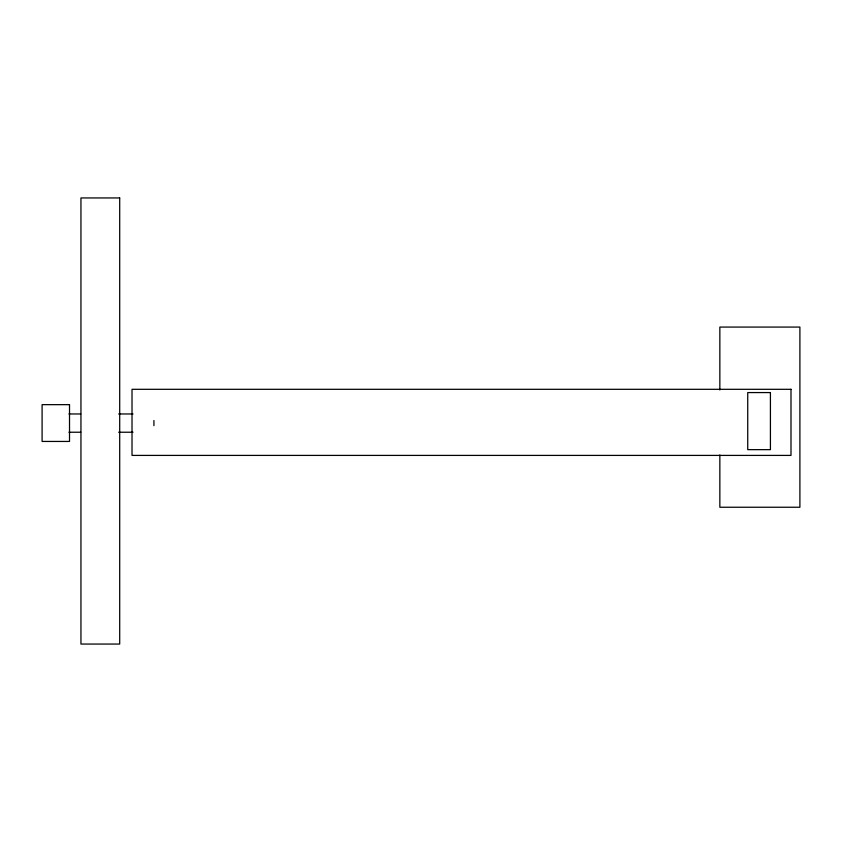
<?xml version="1.0" encoding="UTF-8"?>
<svg xmlns="http://www.w3.org/2000/svg" width="842" height="842" viewBox="0 0 842 842"><rect width="100%" height="100%" fill="white"/><g stroke="black" fill="none" stroke-linecap="round" stroke-linejoin="round"><path stroke-width="1.26" d="M68.949 413.969L80.716 413.969M118.627 413.969L133.004 413.969M68.949 432.23L80.716 432.23M118.627 432.23L133.004 432.23M719.847 389.972L719.847 327.075L799.9 327.075L799.9 507.242L719.847 507.242L719.847 454.933M153.928 420.526L153.928 425.673M119.701 197.944L80.948 197.944L80.948 644.056L119.701 644.056L119.701 197.944M790.996 389.309L132.015 389.309L132.015 455.406L790.996 455.406L790.996 389.309M770.419 392.572L747.738 392.572L747.738 449.649L770.419 449.649L770.419 392.572M69.518 404.655L42.1 404.655L42.1 441.44L69.518 441.44L69.518 404.655"/></g></svg>
